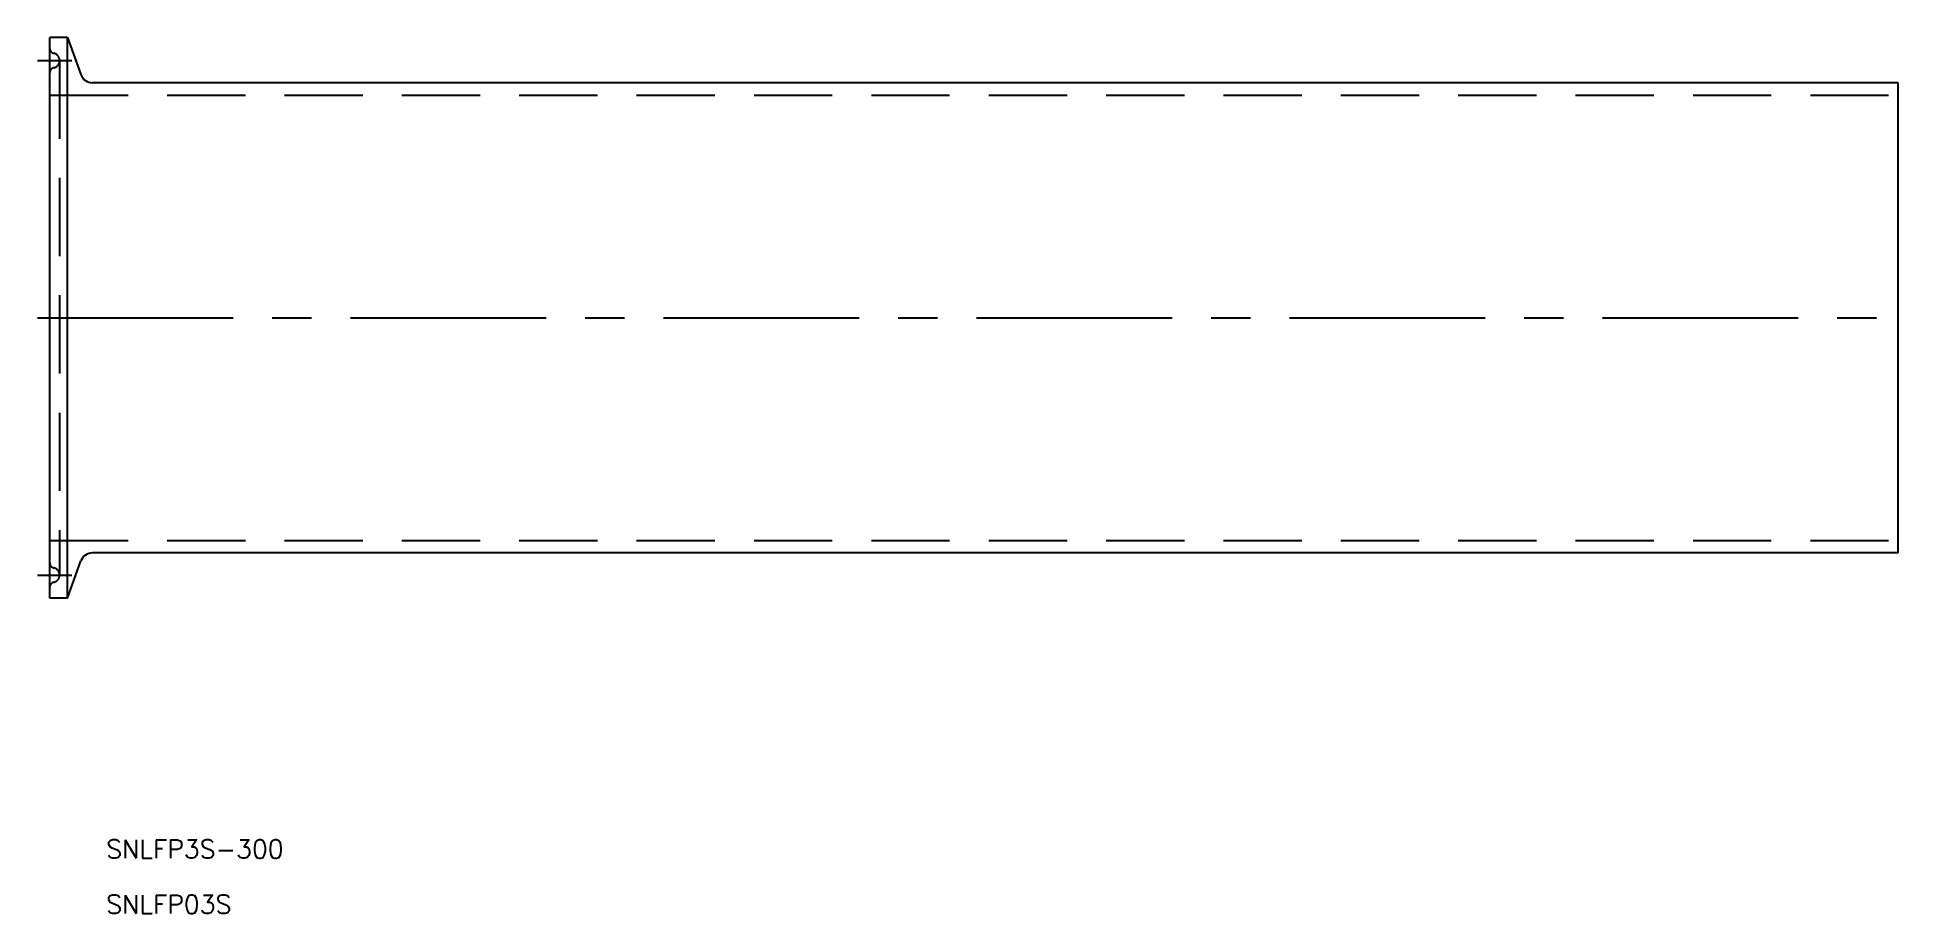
# Model space of a CAD drawing. Extents: x -2 to 302, y -97 to 46.
import ezdxf

# ---------------------------------------------------------------- set-up
doc = ezdxf.new("R2010")
doc.units = 0
doc.linetypes.add('CENTER', pattern=[50.8, 31.75, -6.35, 6.35, -6.35])
doc.linetypes.add('DASHED', pattern=[19.05, 12.7, -6.35])
doc.layers.get('0').update_dxf_attribs({"linetype": 'CONTINUOUS'})
doc.layers.add('CENTER', color=1, linetype='CENTER')
doc.styles.get("Standard").update_dxf_attribs({"font": 'txt.shx', "height": 3, "bigfont": 'bigfont.shx'})

msp = doc.modelspace()

# ---------------------------------------------------------------- linework, layer by layer
at = {"color": 7, "linetype": 'CONTINUOUS'}
for p, q in [((0, -45.5), (0, 45.5)), ((2.85, 45.5), (0, 45.5)), ((2.85, -45.5), (2.85, 45.5)), ((2.85, 45.5), (5.05, 39.47)), ((300, 38.15), (6.93, 38.15)), ((300, -38.15), (300, 38.15)), ((2.85, -45.5), (5.05, -39.47)), ((300, -38.15), (6.93, -38.15)), ((2.85, -45.5), (0, -45.5))]:
    msp.add_line(p, q, dxfattribs=at)
at = {"color": 3, "linetype": 'DASHED'}
for p, q in [((1.6, 41.75), (1.6, -41.75)), ((0, 36.15), (300, 36.15)), ((0, -36.15), (300, -36.15))]:
    msp.add_line(p, q, dxfattribs=at)
for centre, radius, start, end in [((0.8, 43.71), 0.8, 180, 258.463), ((0.4, 41.75), 1.2, 281.537, 78.463), ((0.8, 39.79), 0.8, 101.537, 180), ((0.8, -39.79), 0.8, 180, 258.463), ((0.4, -41.75), 1.2, 281.537, 78.463), ((0.8, -43.71), 0.8, 101.537, 180)]:
    msp.add_arc(centre, radius, start, end, dxfattribs=at)
at = {"color": 7, "linetype": 'CONTINUOUS'}
for centre, start, end in [((6.93, 40.15), 200, 270), ((6.93, -40.15), 90, 160)]:
    msp.add_arc(centre, 2, start, end, dxfattribs=at)
at = {"layer": 'CENTER', "color": 1, "linetype": 'CENTER'}
for p, q in [((-2, 41.75), (3.6, 41.75)), ((-2, 0), (302, 0)), ((-2, -41.75), (3.6, -41.75))]:
    msp.add_line(p, q, dxfattribs=at)

# ---------------------------------------------------------------- texts
at = {"color": 7, "linetype": 'CONTINUOUS'}
for s, p in [('SNLFP3S-300', (9.16, -87.72)), ('SNLFP03S', (9.16, -96.69))]:
    msp.add_text(s, height=3, dxfattribs=at).set_placement(p)

doc.saveas('drawing.dxf')
